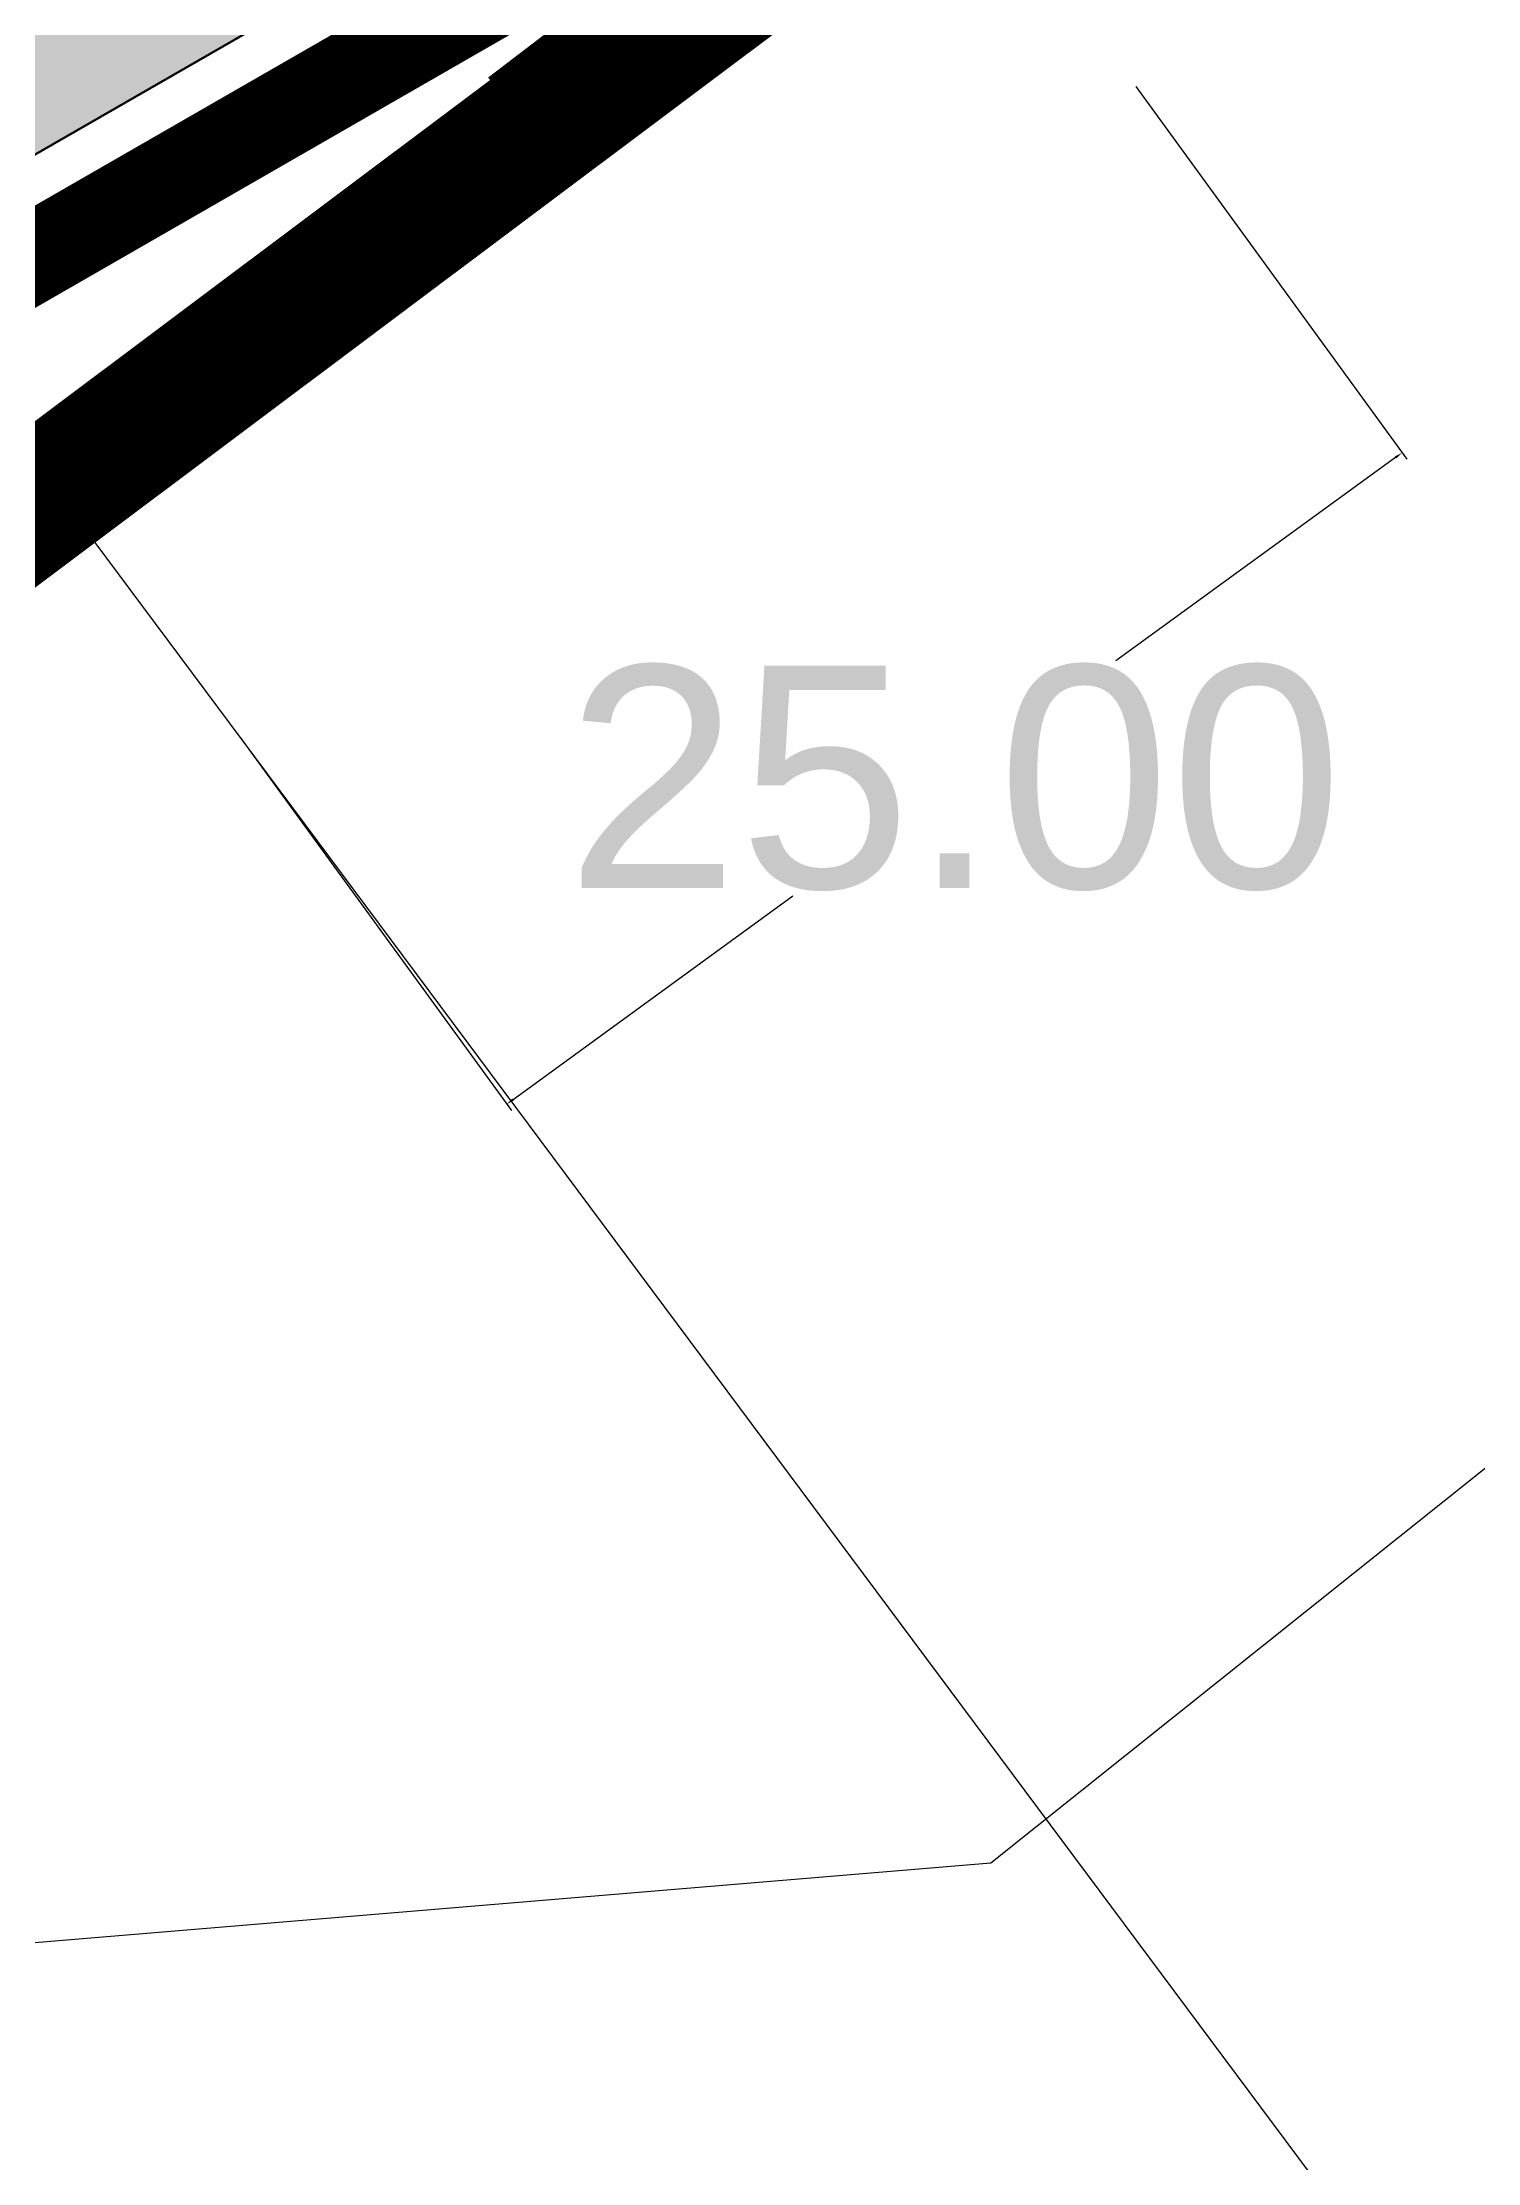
# Model space of a CAD drawing. Header units: metres. Extents: x 218545 to 227455, y 1543467 to 1556082.
# Drawn here: x 222127.08 to 222159.38, y 1552730.87 to 1552778.57 of the extents above; entities that cross this region are included whole.
import ezdxf

# ---------------------------------------------------------------- set-up
doc = ezdxf.new("R2010")
doc.units = ezdxf.units.M
doc.header["$MEASUREMENT"] = 0
doc.header["$PDMODE"] = 1
doc.header["$PDSIZE"] = -10
for name, color, linetype in [('2 M CONTOUR', 33, 'Continuous'), ('IMAGE', 7, 'Continuous'), ('SATGE-2', 160, 'Continuous'), ('UUL', 90, 'Continuous')]:
    doc.layers.add(name, color=color, linetype=linetype)
for name, color, linetype, lineweight in [('BO', 7, 'Continuous', 30), ('POOLINGSTATIO-2', 20, 'Continuous', 30), ('STREAM', 140, 'Continuous', 0)]:
    doc.layers.add(name, color=color, linetype=linetype, lineweight=lineweight)
doc.styles.get("Standard").update_dxf_attribs({"font": 'arial.ttf'})
doc.dimstyles.get("Standard").update_dxf_attribs({"dimtxt": 0.18, "dimasz": 0.18, "dimexe": 0.18, "dimexo": 0.0625, "dimgap": 0.09, "dimtad": 0, "dimtih": 1, "dimtoh": 1, "dimdec": 4, "dimzin": 0, "dimdsep": 46, "dimtxsty": 'Standard', "dimcen": 0.09, "dimadec": 0, "dimazin": 0, "dimtfac": 1, "dimtdec": 4, "dimtofl": 0, "dimtmove": 0, "dimatfit": 3, "dimfxl": 1, "dimtolj": 1, "dimtzin": 0, "dimarcsym": 0})

# ---------------------------------------------------------------- blocks, each defined once
blk = doc.blocks.new('*D43')
at = {"layer": 'DEFPOINTS', "color": 0, "transparency": 16777216}
for p in [(222151.648, 1552777.631, -1469.866), (222157.677, 1552769.34), (222131.499, 1552762.977, -1469.866)]:
    blk.add_point(p, dxfattribs=at)
at = {"layer": 'SATGE-2', "color": 0, "lineweight": -2, "transparency": 16777216}
for p, q in [((222151.685, 1552777.58), (222157.783, 1552769.195)), ((222157.532, 1552769.234), (222151.237, 1552764.656)), ((222131.536, 1552762.926), (222137.634, 1552754.541)), ((222137.674, 1552754.792), (222143.969, 1552759.37))]:
    blk.add_line(p, q, dxfattribs=at)
at = {"layer": 'SATGE-2', "color": 0, "transparency": 16777216}
for points in [[(222157.514, 1552769.259), (222157.55, 1552769.21), (222157.677, 1552769.34)], [(222137.656, 1552754.816), (222137.691, 1552754.768), (222137.528, 1552754.686)]]:
    blk.add_solid(points, dxfattribs=at)
at = {"layer": 'SATGE-2', "color": 0, "transparency": 16777216, "insert": (222147.603, 1552762.013), "char_height": 0.18, "attachment_point": 5}
blk.add_mtext('\\A1;{\\H27.778x;25.00}', dxfattribs=at)

msp = doc.modelspace()

# ---------------------------------------------------------------- hatches: boundary and pattern name
at = {"layer": 'STREAM'}
h = msp.add_hatch(color=256, dxfattribs=at)
h.dxf.hatch_style = 1
h.paths.add_polyline_path([(221489.91805, 1552495.57881), (221478.9726, 1552491.95268), (221464.84567, 1552493.91599), (221422.79187, 1552524.74216), (221390.38254, 1552541.4382), (221359.99872, 1552557.12235), (221343.28757, 1552561.67581), (221319.48692, 1552562.68772), (221294.67344, 1552562.68772), (221303.28225, 1552559.14615), (221324.55091, 1552557.12235), (221340.24923, 1552556.11051), (221361.51789, 1552547.50949), (221378.22891, 1552537.89664), (221394.4337, 1552528.78971), (221403.54886, 1552525.24808), (221442.74518, 1552500.63377), (221448.28157, 1552494.59947), (221447.27499, 1552488.06233), (221436.20207, 1552479.01091), (221425.12929, 1552467.44522), (221415.06309, 1552453.36519), (221404.99689, 1552434.75951), (221399.4605, 1552414.64518), (221391.91081, 1552390.0052), (221383.85777, 1552382.46237), (221372.78499, 1552381.45663), (221353.65917, 1552381.45663), (221335.53993, 1552374.91948), (221321.44727, 1552362.85095), (221309.87113, 1552343.74236), (221306.74968, 1552323.76787), (221297.77278, 1552307.82332), (221286.80093, 1552266.9654), (221281.31513, 1552231.58847), (221272.83691, 1552213.65089), (221244.41006, 1552211.15951), (221227.95242, 1552223.11793), (221211.99357, 1552242.05209), (221200.02437, 1552253.51223), (221189.55133, 1552271.9481), (221187.55637, 1552279.42212), (221179.07828, 1552285.40133), (221165.11413, 1552285.89956), (221142.67188, 1552284.40475), (221136.18861, 1552286.39784), (221133.69498, 1552302.34239), (221128.20919, 1552314.30076), (221119.23229, 1552324.76439), (221106.76429, 1552329.2488), (221094.79509, 1552323.26958), (221084.8596, 1552311.87081), (221079.7921, 1552307.19744), (221071.60639, 1552298.82428), (221065.17463, 1552292.20362), (221048.03478, 1552286.68263), (221034.86234, 1552286.68263), (221022.31539, 1552286.34647), (221018.20817, 1552278.0738), (221005.39913, 1552262.323), (220989.63422, 1552250.01775), (220979.28837, 1552245.09561), (220964.50871, 1552239.68128), (220939.87589, 1552235.7436), (220926.57417, 1552225.40713), (220906.3753, 1552212.60963), (220894.55165, 1552185.04577), (220879.91622, 1552165.16329), (220850.85778, 1552154.69265), (220829.89763, 1552148.50547), (220802.26848, 1552146.60174), (220775.11551, 1552146.60174), (220750.82086, 1552148.50547), (220731.76618, 1552150.40926), (220700.80227, 1552145.64985), (220687.94043, 1552136.60705), (220668.13969, 1552121.13632), (220657.54061, 1552114.63786), (220634.81443, 1552126.93683), (220604.51268, 1552148.22346), (220584.62728, 1552155.79201), (220569.00296, 1552158.15722), (220552.43177, 1552157.68417), (220532.07279, 1552152.48076), (220512.18738, 1552142.074), (220497.98352, 1552131.19413), (220486.62043, 1552118.89516), (220470.99612, 1552108.48841), (220458.68601, 1552106.1232), (220437.38016, 1552113.69176), (220421.2824, 1552116.05696), (220386.24612, 1552122.20642), (220361.62605, 1552118.89516), (220317.35443, 1552104.95934), (220283.6603, 1552082.37954), (220234.85002, 1552074.94854), (220195.80185, 1552074.94854), (220169.28724, 1552082.65035), (220131.61881, 1552092.15605), (220102.68913, 1552108.77134), (220084.45062, 1552116.6381), (220071.5188, 1552118.1918), (220060.63305, 1552113.69428), (220058.72544, 1552111.16814), (220065.31334, 1552113.63909), (220072.50196, 1552114.75218), (220087.42922, 1552112.34669), (220110.20112, 1552098.36694), (220135.02377, 1552085.21981), (220166.75195, 1552074.55454), (220194.59494, 1552066.46688), (220235.49196, 1552066.46688), (220286.80893, 1552074.2795), (220321.06366, 1552097.23498), (220363.47821, 1552110.58624), (220386.07424, 1552113.62527), (220419.93253, 1552107.68257), (220435.32453, 1552105.42106), (220458.02079, 1552097.35859), (220474.2752, 1552100.48164), (220492.16394, 1552112.39664), (220503.71917, 1552124.90358), (220516.76615, 1552134.8973), (220531.80381, 1552142.20719), (220556.30748, 1552147.87233), (220568.2556, 1552146.25369), (220582.02622, 1552140.38625), (220595.8136, 1552131.83695), (220625.10964, 1552111.25682), (220658.11387, 1552093.39557), (220678.65158, 1552105.98755), (220698.90845, 1552121.81467), (220707.862, 1552128.10965), (220732.25725, 1552131.8594), (220749.18652, 1552130.16797), (220774.39534, 1552128.19261), (220802.90195, 1552128.19261), (220833.17514, 1552130.27851), (220856.58895, 1552137.18999), (220891.42334, 1552149.74188), (220910.63416, 1552175.84011), (220921.04537, 1552200.11121), (220937.17265, 1552210.32906), (220947.44375, 1552218.31049), (220969.17098, 1552221.78371), (220986.4244, 1552228.10426), (220999.36815, 1552234.26238), (221018.36778, 1552249.09247), (221033.96637, 1552268.27349), (221050.92655, 1552268.27349), (221075.18362, 1552276.08704), (221084.79041, 1552285.97598), (221092.62272, 1552293.98765), (221098.07765, 1552299.0183), (221107.64645, 1552309.99639), (221112.55435, 1552304.27566), (221115.90048, 1552296.98151), (221119.77878, 1552272.18316), (221140.50767, 1552265.81067), (221165.3984, 1552267.46856), (221171.03814, 1552267.26734), (221185.34788, 1552242.07769), (221198.55153, 1552229.4356), (221215.31948, 1552209.54149), (221239.15859, 1552192.21955), (221284.96678, 1552196.23427), (221299.09825, 1552226.13255), (221304.83945, 1552263.15654), (221314.95107, 1552300.81103), (221324.42414, 1552317.63688), (221327.49863, 1552337.31085), (221335.66325, 1552350.78808), (221344.95585, 1552358.74599), (221356.87848, 1552363.04749), (221373.61933, 1552363.04749), (221391.82442, 1552364.70107), (221408.07532, 1552379.92237), (221417.1394, 1552409.5049), (221422.18825, 1552427.84792), (221430.70733, 1552443.59401), (221439.3383, 1552455.66652), (221448.72277, 1552465.46875), (221461.37616, 1552475.8121), (221480.68867, 1552473.12812), (221497.76444, 1552478.78517), (221529.89324, 1552498.67222), (221550.78743, 1552527.08594), (221564.81726, 1552547.83136), (221579.99221, 1552582.33661), (221586.27194, 1552592.90338), (221595.83482, 1552595.17819), (221613.7019, 1552600.81539), (221619.90087, 1552613.2017), (221628.58707, 1552632.03131), (221628.58707, 1552646.89822), (221660.85215, 1552654.69729), (221686.19986, 1552666.02478), (221725.44081, 1552672.63774), (221743.79146, 1552672.63774), (221766.10546, 1552667.97158), (221812.06855, 1552667.97158), (221833.33617, 1552673.96472), (221841.76342, 1552674.9362), (221859.58301, 1552669.92897), (221887.77139, 1552676.96971), (221889.2338, 1552700.34586), (221887.61071, 1552714.40033), (221887.61071, 1552724.63524), (221890.10794, 1552732.95204), (221898.39072, 1552740.88246), (221913.21779, 1552743.53255), (221940.88269, 1552748.3882), (221957.67919, 1552758.17735), (221970.47927, 1552770.96588), (221979.56909, 1552779.72327), (221985.44283, 1552785.31226), (221992.22265, 1552790.02438), (221995.50056, 1552792.52873), (222003.6971, 1552787.1473), (222011.51551, 1552776.04687), (222028.39686, 1552770.64982), (222041.77195, 1552770.64982), (222052.11607, 1552770.20048), (222063.18369, 1552763.88179), (222086.14436, 1552767.70508), (222093.74157, 1552769.52679), (222119.68588, 1552771.89777), (222142.83658, 1552785.21501), (222153.86932, 1552796.23778), (222165.91982, 1552814.56312), (222150.53833, 1552824.67777), (222139.52395, 1552807.92806), (222131.54726, 1552799.95858), (222113.99862, 1552789.86387), (222090.74203, 1552787.73852), (222082.48166, 1552785.75779), (222066.62193, 1552783.11692), (222057.37046, 1552788.39874), (222042.17159, 1552789.05895), (222031.26803, 1552789.05895), (222023.00766, 1552791.69983), (222016.72989, 1552800.61289), (222005.16546, 1552808.20551), (221992.6098, 1552811.17653), (221986.99289, 1552809.19587), (221981.37586, 1552804.90441), (221973.77636, 1552799.62259), (221966.83773, 1552793.02033), (221957.58626, 1552784.10721), (221946.35233, 1552772.88342), (221934.45753, 1552765.95102), (221910.00706, 1552761.65956), (221892.03453, 1552758.44727), (221886.32633, 1552754.818), (221873.87185, 1552742.89336), (221869.20157, 1552727.33939), (221869.20157, 1552713.34085), (221870.75833, 1552699.86079), (221870.23937, 1552691.56536), (221859.86075, 1552688.97304), (221843.25495, 1552693.6392), (221829.76268, 1552692.08383), (221809.52428, 1552686.38072), (221768.00966, 1552686.38072), (221745.69566, 1552691.04688), (221723.9005, 1552691.04688), (221680.82912, 1552683.7884), (221654.8842, 1552672.19403), (221622.90642, 1552664.4644), (221610.17794, 1552656.21957), (221610.17794, 1552636.07278), (221603.30729, 1552621.17887), (221600.72834, 1552616.0258), (221590.92877, 1552612.93397), (221580.09765, 1552610.35747), (221573.39262, 1552607.26563), (221563.59292, 1552590.77589), (221548.63572, 1552556.76574), (221535.74149, 1552537.6995), (221517.17378, 1552512.44953)])

# ---------------------------------------------------------------- linework, layer by layer
at = {"layer": '2 M CONTOUR'}
msp.add_polyline3d([(222204.48638, 1552818.41173, -1035.86579), (222205.60761, 1552783.27377, -1035.86579), (222148.42383, 1552737.61079, -1035.86579), (222089.99498, 1552732.74505, -1035.86579), (222066.2936, 1552774.00565, -1035.86579), (222097.90069, 1552824.90632, -1035.86579), (222131.72986, 1552842.57179, -1035.86579), (222173.23669, 1552845.47141, -1035.86579), (222204.48638, 1552818.41173, -1035.86579)], dxfattribs=at)
at = {"layer": 'BO', "ltscale": 100, "const_width": 3, "elevation": -1469.86579}
msp.add_lwpolyline([(221578.53265, 1553543.54175), (221600.57747, 1553453.04196), (221644.90742, 1553371.87124), (221666.97813, 1553350.17716), (221678.88199, 1553337.52046), (221720.19149, 1553274.37688), (221757.20707, 1553234.70419), (221829.67922, 1553160.18449), (221860.14403, 1553123.18234), (221918.45279, 1553054.6299), (221990.56248, 1552978.1397), (222041.91758, 1552920.9179), (222063.99549, 1552892.73195), (222131.92157, 1552800.69784), (222147.37429, 1552783.50716), (221967.31419, 1552648.59459), (221982.35199, 1552628.94307)], dxfattribs=at)
at = {"layer": 'IMAGE', "const_width": 2, "elevation": -1469.86579}
msp.add_lwpolyline([(222131.92157, 1552800.69784), (222144.98717, 1552782.53899), (222137.71793, 1552776.98667)], dxfattribs=at)
at = {"layer": 'POOLINGSTATIO-2', "elevation": -1469.86579}
msp.add_lwpolyline([(222127.10147, 1552768.8777), (222276.48589, 1552568.41382), (222117.66808, 1552448.86049), (221967.31419, 1552648.59459)], close=True, dxfattribs=at)
at = {"layer": 'SATGE-2', "lineweight": 40, "elevation": -1469.86579}
msp.add_lwpolyline([(221578.53265, 1553543.54175), (221600.57747, 1553453.04196), (221644.90742, 1553371.87124), (221666.97813, 1553350.17716), (221678.88199, 1553337.52046), (221720.19149, 1553274.37688), (221757.20707, 1553234.70419), (221829.67922, 1553160.18449), (221860.14403, 1553123.18234), (221918.45279, 1553054.6299), (221990.56248, 1552978.1397), (222041.91758, 1552920.9179), (222063.99549, 1552892.73195), (222131.92157, 1552800.69784), (222147.37429, 1552783.50716), (221967.31419, 1552648.59459), (221982.35199, 1552628.94307), (219769.11357, 1552624.66454)], dxfattribs=at)
at = {"layer": 'STREAM', "linetype": 'Continuous', "lineweight": 50, "elevation": -1469.86579}
msp.add_lwpolyline([(222023.00766, 1552791.69983), (222031.26803, 1552789.05895), (222042.17159, 1552789.05895), (222057.37046, 1552788.39874), (222066.62193, 1552783.11692), (222082.48166, 1552785.75779), (222090.74203, 1552787.73852), (222113.99862, 1552789.86387), (222131.54726, 1552799.95858), (222139.52395, 1552807.92806), (222150.53833, 1552824.67777), (222165.91982, 1552814.56312), (222153.86932, 1552796.23778), (222142.83658, 1552785.21501), (222119.68588, 1552771.89777), (222093.74157, 1552769.52679), (222086.14436, 1552767.70508), (222063.18369, 1552763.88179), (222052.11607, 1552770.20048), (222041.77195, 1552770.64982), (222028.39686, 1552770.64982)], dxfattribs=at)
at = {"layer": 'UUL', "const_width": 2, "elevation": -1469.86579}
msp.add_lwpolyline([(222028.08493, 1552768.64982), (222041.72853, 1552768.64982), (222051.54523, 1552768.22339), (222062.81016, 1552761.79205), (222086.54228, 1552765.7438), (222094.06745, 1552767.54823), (222120.30376, 1552769.9459), (222145.81179, 1552784.61918), (222132.06949, 1552802.56629), (222113.38074, 1552791.81574), (222090.41615, 1552789.71707), (222082.08374, 1552787.71907), (222066.99546, 1552785.20665), (222057.94131, 1552790.37582), (222042.21501, 1552791.05895), (222031.57995, 1552791.05895), (222024.25619, 1552793.4004)], dxfattribs=at)

# ---------------------------------------------------------------- dimensions: what is measured, and where the dimension line sits
at = {"layer": 'SATGE-2'}
dim = msp.add_aligned_dim(p1=(222131.4988, 1552762.97677, -1469.86579), p2=(222151.64803, 1552777.63077, -1469.86579), distance=-10.25119, text='{\\H27.778x;25.00}', dimstyle='Standard', override={"dimfxl": 1.25}, dxfattribs=at)
dim.commit()
dim.dimension.update_dxf_attribs({"geometry": '*D43', "text_midpoint": (222147.60288, 1552762.01327)})

doc.saveas('drawing.dxf')
